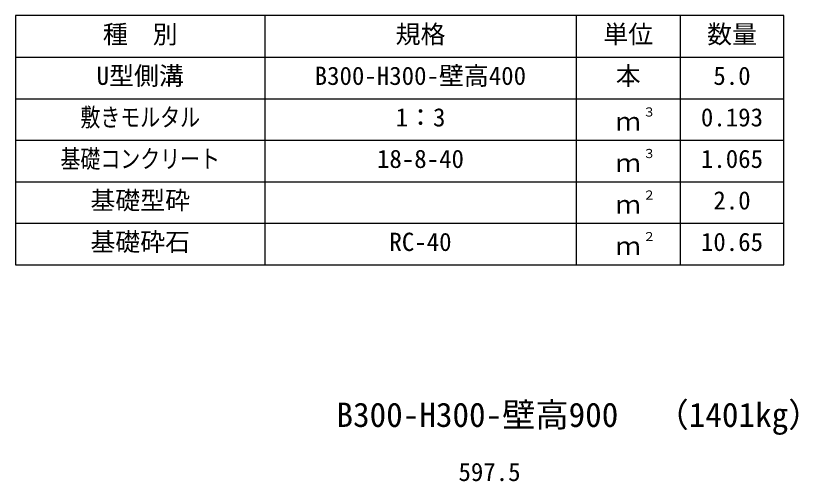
# Model space of a CAD drawing. Units: millimetres, scale not verified. Extents: x -16800 to 16800, y -5940 to 5940.
# Drawn here: x 1260 to 3145, y -2056 to -935 of the extents above; entities that cross this region are included whole.
import ezdxf
from ezdxf.enums import TextEntityAlignment as Align

# ---------------------------------------------------------------- set-up
doc = ezdxf.new("R2010")
doc.units = ezdxf.units.MM
doc.header["$LTSCALE"] = 20
for name, color, linetype, lineweight in [('0-0_DIM', 7, 'Continuous', 25), ('0-3_HYO', 3, 'Continuous', 25), ('0-4_HYO2', 4, 'Continuous', 25), ('0-6_TXT', 7, 'Continuous', 25)]:
    doc.layers.add(name, color=color, linetype=linetype, lineweight=lineweight)
doc.styles.add('ＭＳ ゴシック', font='')
doc.styles.get('ＭＳ ゴシック').set_extended_font_data('MS Gothic')

msp = doc.modelspace()

# ---------------------------------------------------------------- linework, layer by layer
at = {"layer": '0-3_HYO'}
for p, q in [((1860.1, -934.51), (1860.1, -1534.51)), ((2610.1, -934.51), (2610.1, -1534.51)), ((2860.1, -934.51), (2860.1, -1534.51)), ((1260.1, -1034.51), (3110.1, -1034.51))]:
    msp.add_line(p, q, dxfattribs=at)
msp.add_lwpolyline([(1260.1, -1534.51), (3110.1, -1534.51), (3110.1, -934.51), (1260.1, -934.51)], close=True, dxfattribs=at)
at = {"layer": '0-4_HYO2'}
for p, q in [((1260.1, -1134.51), (3110.1, -1134.51)), ((1260.1, -1234.51), (3110.1, -1234.51)), ((1260.1, -1334.51), (3110.1, -1334.51)), ((1260.1, -1434.51), (3110.1, -1434.51))]:
    msp.add_line(p, q, dxfattribs=at)

# ---------------------------------------------------------------- texts
at = {"layer": '0-0_DIM', "style": 'ＭＳ ゴシック'}
msp.add_text('597.5', height=43.99, dxfattribs=at).set_placement((2326.35, -2068.59), align=Align.BOTTOM_LEFT)
at = {"layer": '0-6_TXT', "style": 'ＭＳ ゴシック'}
for s, height, p in [('種\u3000別', 43.99, (1470.1, -1014.51)), ('規格', 43.99, (2175.1, -1014.51)), ('単位', 43.99, (2675.1, -1014.51)), ('数量', 43.99, (2925.1, -1014.51)), ('U型側溝', 43.99, (1455.1, -1114.51)), ('B300-H300-壁高400', 43.99, (1980.1, -1114.51)), ('本', 43.99, (2705.1, -1114.51)), ('5.0', 43.99, (2940.1, -1114.51)), ('1：3', 43.99, (2175.1, -1214.51)), ('３', 21.99, (2770.65, -1184.14)), ('0.193', 43.99, (2910.1, -1214.51)), ('ｍ', 43.99, (2705.1, -1224.51)), ('18-8-40', 43.99, (2130.1, -1314.51)), ('３', 21.99, (2770.65, -1284.14)), ('1.065', 43.99, (2910.1, -1314.51)), ('ｍ', 43.99, (2705.1, -1324.51)), ('基礎型砕', 43.99, (1440.1, -1414.51)), ('２', 21.99, (2770.65, -1384.14)), ('2.0', 43.99, (2940.1, -1414.51)), ('ｍ', 43.99, (2705.1, -1424.51)), ('基礎砕石', 43.99, (1440.1, -1514.51)), ('RC-40', 43.99, (2160.1, -1514.51)), ('２', 21.99, (2770.65, -1484.14)), ('10.65', 43.99, (2910.1, -1514.51)), ('ｍ', 43.99, (2705.1, -1524.51)), ('B300-H300-壁高900', 58.65, (2032.6, -1942.71)), ('（1401kg）', 58.65, (2800.97, -1942.71))]:
    msp.add_text(s, height=height, dxfattribs=at).set_placement(p, align=Align.BOTTOM_LEFT)
at = {"layer": '0-6_TXT', "style": 'ＭＳ ゴシック', "width": 0.8}
for s, p in [('敷きモルタル', (1416.1, -1214.51)), ('基礎コンクリート', (1368.1, -1314.51))]:
    msp.add_text(s, height=43.99, dxfattribs=at).set_placement(p, align=Align.BOTTOM_LEFT)

doc.saveas('drawing.dxf')
